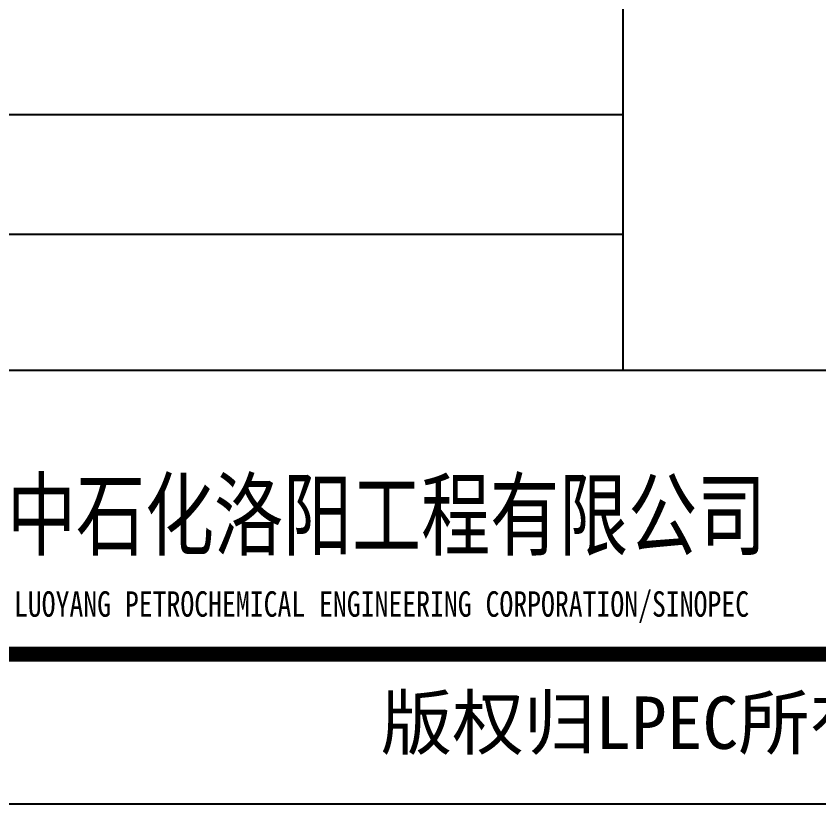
# Model space of a CAD drawing. Extents: x 24843 to 27502, y -10108 to -7552.
# Drawn here: x 27335.2 to 27388.7, y -8428.7 to -8376.2 of the extents above; entities that cross this region are included whole.
import ezdxf

# ---------------------------------------------------------------- set-up
doc = ezdxf.new("R2010")
doc.units = 0
doc.layers.get('0').update_dxf_attribs({"linetype": 'CONTINUOUS'})
doc.styles.add('CORPORATION', font='simhei.ttf')
doc.styles.add('ttst', font='', dxfattribs={"width": 0.8})
doc.styles.get('ttst').set_extended_font_data('SimSun')

msp = doc.modelspace()

# ---------------------------------------------------------------- linework, layer by layer
for p, q in [((27375.644, -8399.813), (27375.644, -8358.742)), ((27311.644, -8382.742), (27375.644, -8382.742)), ((27311.644, -8390.742), (27375.644, -8390.742)), ((27311.644, -8399.813), (27491.644, -8399.813))]:
    msp.add_line(p, q)
msp.add_lwpolyline([(26660.644, -8428.742), (27501.644, -8428.742), (27501.644, -7834.742), (26660.644, -7834.742)], close=True)
at = {"const_width": 1}
msp.add_lwpolyline([(26685.644, -8418.742), (27491.644, -8418.742), (27491.644, -7844.742), (26685.644, -7844.742)], close=True, dxfattribs=at)
at = {"const_width": 0.5}
msp.add_lwpolyline([(27311.644, -8418.742), (27491.644, -8418.742)], dxfattribs=at)
msp.add_lwpolyline([(27311.644, -8418.742), (27491.644, -8418.742)], dxfattribs=at)

# ---------------------------------------------------------------- texts
for s, height, style, width, p in [('中石化洛阳工程有限公司', 4.5, 'CORPORATION', 0.75, (27334.554, -8411.697)), ('LUOYANG PETROCHEMICAL ENGINEERING CORPORATION/SINOPEC', 1.7, 'ttst', 0.8, (27335.017, -8416.254))]:
    msp.add_text(s, height=height, dxfattribs=dict(style=style, width=width)).set_placement(p)
at = {"style": 'CORPORATION'}
msp.add_text('版权归LPEC所有，未经LPEC书面许可，不得以任何方式使用', height=3.5, dxfattribs=at).set_placement((27359.479, -8425.071))

doc.saveas('drawing.dxf')
